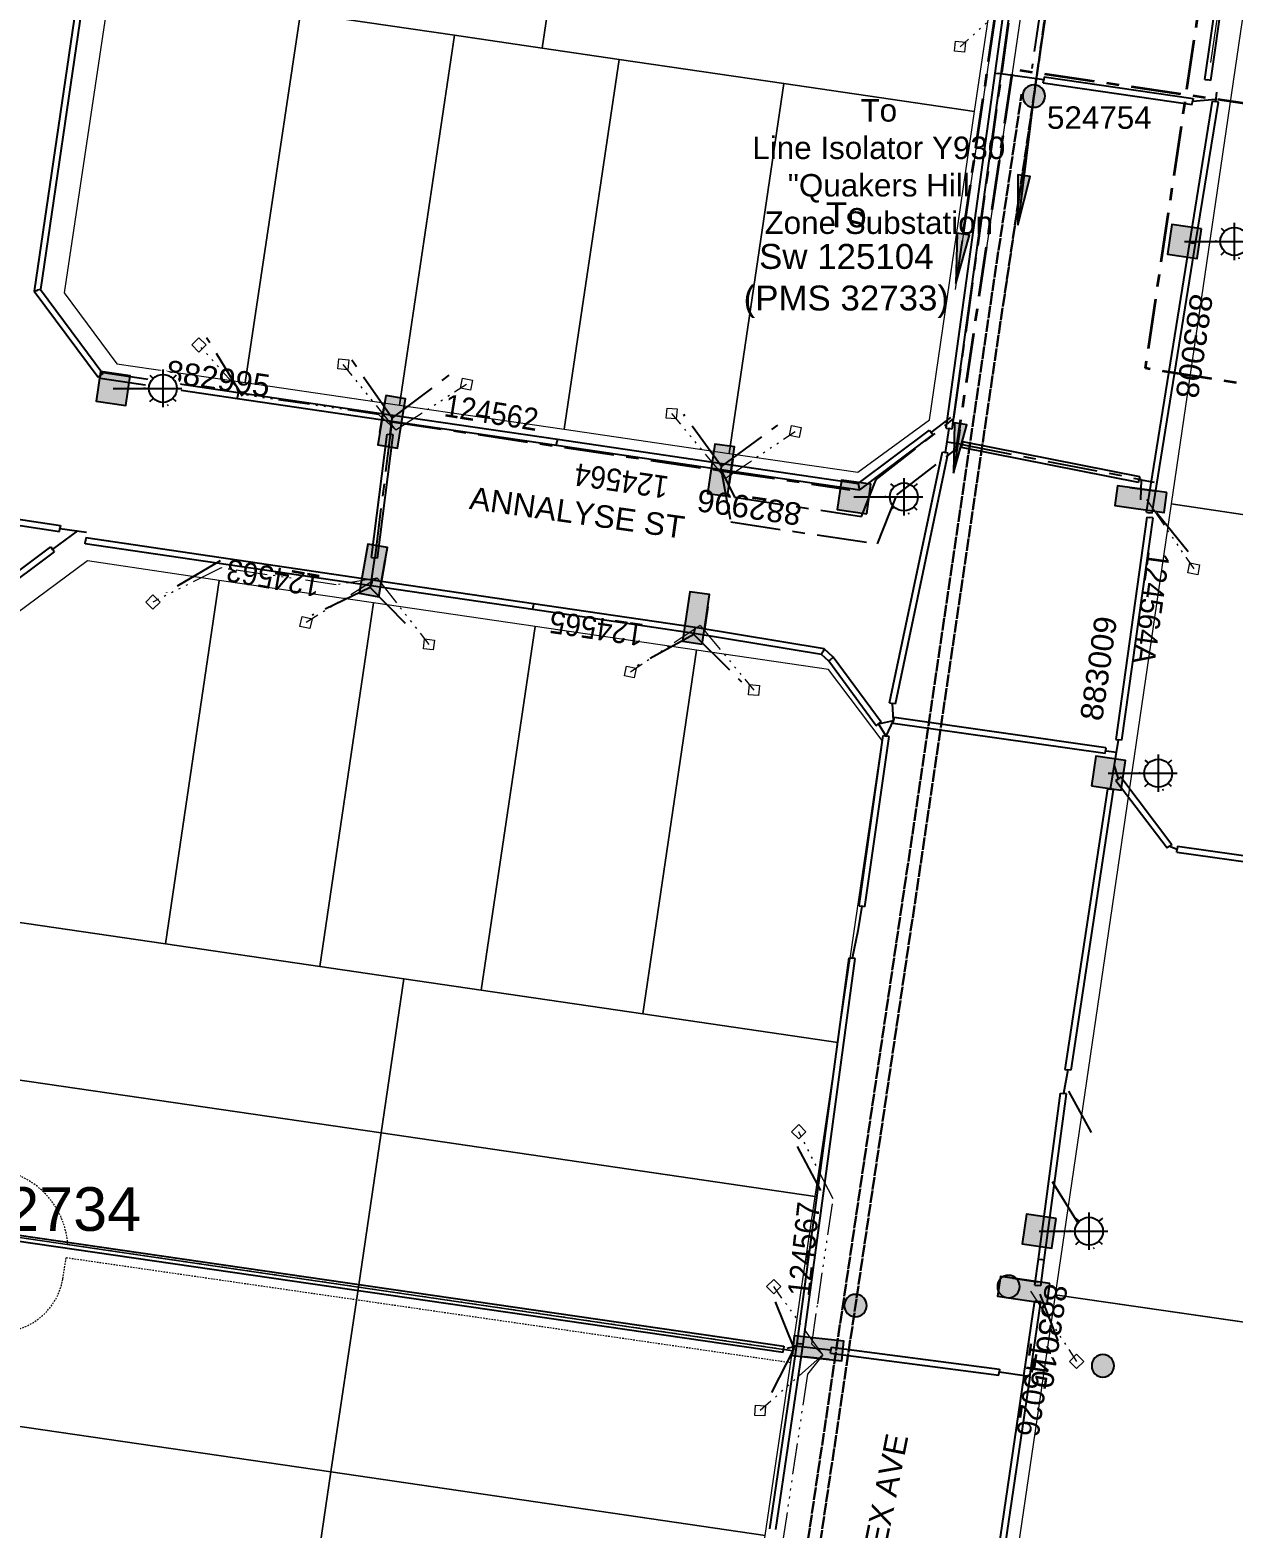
# Model space of a CAD drawing. Header units: metres. Extents: x 302924 to 306036, y 6267404 to 6269261.
# Drawn here: x 304070.9 to 304167.3, y 6268404.1 to 6268524.1 of the extents above; entities that cross this region are included whole.
import ezdxf
from ezdxf.enums import TextEntityAlignment as Align

# ---------------------------------------------------------------- set-up
doc = ezdxf.new("R2010")
doc.units = ezdxf.units.M
doc.set_wipeout_variables(frame=1)
for name, pattern in [('Cable Exist OH', [1, 1, 0]), ('Cable Exist UG', [7, 4, -1, 1, -1]), ('DASHED', [19.05, 12.7, -6.35]), ('DOT', [6.35, 0, -6.35]), ('HIDDEN2', [0.1875, 0.125, -0.0625]), ('PHANTOMX2', [5.6, 2.5, -0.5, 0.15, -0.5, 0.15, -0.5, 0.15, -0.5, 0.15, -0.5])]:
    doc.linetypes.add(name, pattern=pattern)
doc.layers.get('0').update_dxf_attribs({"color": 6})
doc.layers.add('. Const Lines _SP', color=251, linetype='Continuous', lineweight=0, plot=False, transparency=0.4)
doc.layers.add('. Const Lines_LV', color=7, linetype='Continuous', lineweight=0, true_color=0x000099, plot=False, transparency=0.4)
for name, color, linetype, lineweight in [('_User_EW_Final', 82, 'Continuous', 20), ('_User_HV_Exist', 1, 'Continuous', 35), ('_User_HV_Final', 1, 'Continuous', 25), ('_User_LV_Exist', 5, 'Continuous', 25), ('_User_TR_Final', 6, 'Continuous', 25), ('Cadastre Land Parcels_SP_EXT', 118, 'Continuous', 15), ('Cadastre Other Property_SP_EXT', 138, 'DASHED', 15), ('Cadastre Road Names_SP_HV_LV_SL_EXT', 211, 'Continuous', 15), ('Services_SP_EXT', 42, 'PHANTOMX2', 20)]:
    doc.layers.add(name, color=color, linetype=linetype, lineweight=lineweight)
for name, color, linetype in [('Duct_SP_EXT', 30, 'Continuous'), ('Equip_SP_SL_EXT', 7, 'Continuous'), ('OH_Details_SP_MISC', 7, 'Continuous'), ('Sub_SP_EXT', 7, 'Continuous'), ('SupportsOH_SP_TR_HV_LV_SL_EXT', 7, 'Continuous'), ('SupportsUG_SP_LV_EXT', 7, 'Continuous'), ('SupportsUG_SP_LV_SL_EXT', 7, 'Continuous'), ('Trench_SP_EXT', 7, 'Continuous')]:
    doc.layers.add(name, color=color, linetype=linetype)
doc.styles.add('COLUMN_LABEL', font='arial.ttf', dxfattribs={"height": 2})
doc.styles.add('POLE_LABEL', font='arial.ttf', dxfattribs={"height": 2})
doc.styles.add('SL_LABEL', font='arial.ttf', dxfattribs={"height": 2})
doc.styles.get("Standard").update_dxf_attribs({"font": 'arial.ttf'})

# ---------------------------------------------------------------- blocks, each defined once
blk = doc.blocks.new('POLE_EXT')
blk.add_hatch(color=256).paths.add_polyline_path([(-0.9, 0, 1), (0.9, 0, 1)])
blk.add_lwpolyline([(-0.9, 0, 1), (0.9, 0, 1)], format="xyb", close=True)
at = {"flags": 8}
blk.add_attdef('pNumber', text='', height=1.8, dxfattribs=at).set_placement((2.5, 2.5), align=Align.MIDDLE_CENTER)
at = {"style": 'POLE_LABEL', "flags": 9}
for tag, p in [('STRUCTURE_PLANT_NUMBER', (1.35, 0.03)), ('STREET_CODE', (1.35, -0.2))]:
    blk.add_attdef(tag, text='', height=0.2, dxfattribs=at).set_placement(p, align=Align.MIDDLE_LEFT)
at = {"flags": 9}
for tag, p in [('OWNED_BY', (1.35, -0.4)), ('SPECIAL_USE', (1.35, -0.8)), ('STATE', (1.35, -1)), ('PARENT', (1.35, -0.6)), ('USAGE', (1.35, -1.2)), ('cLV', (1.35, -1.4)), ('hDepth', (1.35, -1.6)), ('hDia', (1.35, -1.8)), ('cHV', (1.35, -2)), ('LBRACKET', (1.35, -2.2)), ('LExisting', (1.35, -2.4)), ('cLinedev', (1.35, -3.4)), ('LANTNUMBER', (1.35, -2.6)), ('LOther', (1.35, -2.8)), ('LRemove', (1.35, -3)), ('LEGEND', (1.35, -3.2)), ('LOCATION', (1.35, -3.6)), ('pExisting', (1.35, -3.8)), ('pFooting', (1.35, -4.4)), ('pNew', (1.35, -4.6)), ('PFNUMBER', (1.35, -4)), ('NEWPFNUMBER', (1.35, -4.2)), ('pRelocate', (1.35, -5)), ('pRemove', (1.35, -5.2)), ('pReplace', (1.35, -5.4)), ('pStay', (1.35, -5.6)), ('pType', (1.35, -5.8)), ('cspan', (1.35, -6)), ('STREETNAME', (1.35, -6.2)), ('SUBURB', (1.35, -6.4)), ('OPERATED_BY', (1.36, -7.01)), ('NOTES', (1.35, -6.6)), ('MAINTAINED_BY', (1.36, -6.81))]:
    blk.add_attdef(tag, text='', height=0.2, dxfattribs=at).set_placement(p, align=Align.MIDDLE_LEFT)
at = {"flags": 1}
blk.add_attdef('Z', (1.35, -7.33), '', height=0.2, dxfattribs=at)
blk = doc.blocks.new('*U69')
blk.add_hatch(color=256).paths.add_polyline_path([(-0.9, 0, 1), (0.9, 0, 1)])
blk.add_lwpolyline([(-0.9, 0, 1), (0.9, 0, 1)], format="xyb", close=True)
at = {"flags": 8}
blk.add_attdef('pNumber', text='', height=1.8, dxfattribs=at).set_placement((1.99, 2.58), align=Align.MIDDLE_CENTER)
at = {"style": 'POLE_LABEL', "flags": 9}
for tag, p in [('STRUCTURE_PLANT_NUMBER', (0.85, 0.1)), ('STREET_CODE', (0.85, -0.12))]:
    blk.add_attdef(tag, text='', height=0.2, dxfattribs=at).set_placement(p, align=Align.MIDDLE_LEFT)
at = {"flags": 9}
for tag, p in [('OWNED_BY', (0.85, -0.32)), ('SPECIAL_USE', (0.85, -0.72)), ('STATE', (0.85, -0.92)), ('PARENT', (0.85, -0.52)), ('USAGE', (0.85, -1.12)), ('cLV', (0.85, -1.32)), ('hDepth', (0.85, -1.52)), ('hDia', (0.85, -1.72)), ('cHV', (0.85, -1.92)), ('LBRACKET', (0.85, -2.12)), ('LExisting', (0.85, -2.32)), ('cLinedev', (0.85, -3.32)), ('LANTNUMBER', (0.85, -2.52)), ('LOther', (0.85, -2.72)), ('LRemove', (0.85, -2.92)), ('LEGEND', (0.85, -3.12)), ('LOCATION', (0.85, -3.52)), ('pExisting', (0.85, -3.72)), ('pFooting', (0.85, -4.32)), ('pNew', (0.85, -4.52)), ('PFNUMBER', (0.85, -3.92)), ('NEWPFNUMBER', (0.85, -4.12)), ('pRelocate', (0.85, -4.92)), ('pRemove', (0.85, -5.12)), ('pReplace', (0.85, -5.32)), ('pStay', (0.85, -5.52)), ('pType', (0.85, -5.72)), ('cspan', (0.85, -5.92)), ('STREETNAME', (0.85, -6.12)), ('SUBURB', (0.85, -6.32)), ('OPERATED_BY', (0.85, -6.94)), ('NOTES', (0.85, -6.52)), ('MAINTAINED_BY', (0.85, -6.74))]:
    blk.add_attdef(tag, text='', height=0.2, dxfattribs=at).set_placement(p, align=Align.MIDDLE_LEFT)
at = {"flags": 1}
blk.add_attdef('Z', (0.85, -7.25), '', height=0.2, dxfattribs=at)
blk = doc.blocks.new('COLUMN_EXT')
blk.add_hatch(color=256).paths.add_polyline_path([(1.2, 1.2), (-1.2, 1.2), (-1.2, -1.2), (1.2, -1.2)])
blk.add_lwpolyline([(-1.2, 1.2), (-1.2, -1.2), (1.2, -1.2), (1.2, 1.2)], close=True)
at = {"style": 'COLUMN_LABEL', "width": 0.9, "flags": 8}
blk.add_attdef('ASSET_NUM', text='', height=1.8, rotation=360, dxfattribs=at).set_placement((4, 2), align=Align.MIDDLE_LEFT)
at = {"flags": 1}
blk.add_attdef('Z', (-2.35, -1.81), '', height=0.2, rotation=270, dxfattribs=at)
at = {"flags": 9}
for tag, p in [('NOTES', (-2, -1.81)), ('SUBURB', (-1.8, -1.81)), ('STREETNAME', (-1.6, -1.81)), ('LOCATION', (-1.4, -1.81)), ('LEGEND', (-1.2, -1.81)), ('USAGE', (-1, -1.81)), ('STATE', (-0.8, -1.81)), ('OWNED_BY', (-0.6, -1.81)), ('COLUMN_TYPE', (-0.4, -1.81))]:
    blk.add_attdef(tag, text='', height=0.2, rotation=270, dxfattribs=at).set_placement(p, align=Align.MIDDLE_LEFT)
for tag, style, p in [('STREET_CODE', 'COLUMN_LABEL', (-0.2, -1.81)), ('STRUCTURE_PLANT_NUMBER', 'POLE_LABEL', (0.03, -1.81))]:
    blk.add_attdef(tag, text='', height=0.2, rotation=270, dxfattribs=dict(at, style=style)).set_placement(p, align=Align.MIDDLE_LEFT)
blk = doc.blocks.new('SL_LANTERN_EXT')
at = {"style": 'SL_LABEL', "flags": 9}
blk.add_attdef('STREET_CODE', text='', height=0.001, rotation=270, dxfattribs=at).set_placement((0, 0), align=Align.MIDDLE_LEFT)
at = {"flags": 9}
for tag in ['CONSTRUCTED_VOLTAGE', 'CONTROL_TYPE', 'LANTERN_PURPOSE', 'LANTERN_TYPE', 'NO_PHASES', 'OPERATING_VOLTAGE', 'ORIENTATION', 'OWNED_BY', 'STATE', 'USAGE', 'CEXIST', 'CNEW', 'CNUMBER', 'CREMOVE', 'CREPLACE', 'LKINGHEIGHT', 'LBRACKET', 'LBRACKETVOCAB', 'LCATEGORY', 'LCHARGE1', 'LCHARGE1PERCENT', 'LCHARGE2', 'LCHARGE2PERCENT', 'LCHARGE3', 'LCHARGE3PERCENT', 'LEXIST', 'LLAMP', 'LLAMPVOCAB', 'LMAST', 'LMASTVOCAB', 'LNEW', 'LANTNUMBER', 'LOUTREACH', 'LOUTREACHVOCAB', 'LRATECODE', 'LREMOVE', 'LREPLACE', 'LTYPE', 'LTYPEVOCAB', 'LEGEND', 'SUBURB', 'STREETNAME', 'LOCATION', 'NOTES', 'MAINTAINED_BY']:
    blk.add_attdef(tag, text='', height=0.01, rotation=270, dxfattribs=at).set_placement((-0.01, 0), align=Align.MIDDLE_LEFT)
for tag, height, flags in [('OPERATED_BY', 0.01, 9), ('Z', 0.001, 1)]:
    blk.add_attdef(tag, (-0.01, 0), '', height=height, rotation=270, dxfattribs=dict(flags=flags))
at = {"flags": 8}
blk.add_attdef('LNUMBER', text='', height=1, dxfattribs=at).set_placement((7, -1), align=Align.MIDDLE_LEFT)
at = {"linetype": 'DOT'}
blk.add_wipeout([(2.5, 0), (2.93, 1.06), (3.99, 1.5), (5.06, 1.06), (5.5, 0), (5.06, -1.06), (3.99, -1.5), (2.93, -1.06)], dxfattribs=at)
for p, q in [((3.99, 1.5), (3.99, -1.5)), ((3.99, 1.5), (3.99, 1.12)), ((-0.01, 0), (2.87, 0)), ((2.93, 1.06), (3.2, 0.8)), ((5.06, 1.06), (4.79, 0.8)), ((2.5, 0), (5.5, 0)), ((2.93, -1.06), (3.2, -0.8)), ((3.99, -1.13), (3.99, -1.5)), ((5.06, -1.06), (4.79, -0.8)), ((5.12, 0), (5.5, 0))]:
    blk.add_line(p, q)
at = {"linetype": 'DOT', "flags": 128}
blk.add_lwpolyline([(2.5, 0), (2.93, 1.06), (3.99, 1.5), (5.06, 1.06), (5.5, 0), (5.06, -1.06), (3.99, -1.5), (2.93, -1.06), (2.5, 0)], close=True, dxfattribs=at)
blk.add_circle((3.99, 0), 1.12)
blk = doc.blocks.new('CCP_EXT')
blk.add_lwpolyline([(-0.57, 0), (0, 0.57), (0.57, 0), (0, -0.57), (-0.57, 0)])
at = {"flags": 9}
for tag in ['CCP_TYPE', 'CONSTRUCTED_VOLTAGE', 'NO_PHASES', 'OPERATING_VOLTAGE', 'ORIENTATION', 'OWNED_BY', 'USAGE', 'LEGEND', 'LIFE_SUPPORT', 'STATE', 'NOTES']:
    blk.add_attdef(tag, text='', height=0.01, dxfattribs=at).set_placement((0, 0), align=Align.MIDDLE_LEFT)
at = {"flags": 1}
blk.add_attdef('Z', (0, 0), '', height=0.01, dxfattribs=at)
blk = doc.blocks.new('PILLAR_EXT')
at = {"layer": 'SupportsUG_SP_LV_EXT', "linetype": 'Continuous'}
h = blk.add_hatch(color=256, dxfattribs=at)
h.dxf.hatch_style = 1
h.paths.add_polyline_path([(-0.8, 0), (-0.8, 2), (0.8, 2), (0.8, 0)])
h = blk.add_hatch(color=256, dxfattribs=at)
h.dxf.hatch_style = 1
h.paths.add_polyline_path([(-0.8, -2), (-0.8, 0), (0.8, 0), (0.8, -2)])
blk.add_lwpolyline([(-0.8, 2), (-0.8, -1), (-0.8, 1), (-0.8, -2), (0.8, -2), (0.8, 2)], close=True)
at = {"width": 0.9}
blk.add_attdef('ASSET_NUM', text='', height=1.8, rotation=360, dxfattribs=at).set_placement((4, 2), align=Align.MIDDLE_LEFT)
for tag, flags, p in [('OWNED_BY', 9, (-0.2, 0)), ('STREETNAME', 9, (-0.18, 0)), ('SUBURB', 1, (-0.16, 0)), ('PARENT', 9, (-0.14, 0)), ('NOTES', 9, (-0.13, 0)), ('LOCATION', 9, (-0.11, 0)), ('LEGEND', 9, (-0.09, 0)), ('SUPPORT_TYPE', 9, (-0.07, 0)), ('USAGE', 9, (-0.06, 0)), ('STATE', 9, (-0.03, 0))]:
    blk.add_attdef(tag, text='', height=0.01, rotation=270, dxfattribs=dict(flags=flags)).set_placement(p, align=Align.CENTER)
blk = doc.blocks.new('ARROW')
h = blk.add_hatch(color=256)
h.dxf.hatch_style = 1
h.paths.add_polyline_path([(-4, 0.0001), (0, -0.4999), (0, 0.5001)])
blk.add_line((-0.5, 0.0001), (-4, 0.0001))
at = {"flags": 128}
blk.add_lwpolyline([(-4, 0.0001), (0, -0.4999), (0, 0.5001)], close=True, dxfattribs=at)
blk.add_circle((0, 0.0001), 0.0001)
blk = doc.blocks.new('SUB_PADMOUNT_EXT')
h = blk.add_hatch(color=256)
h.dxf.hatch_style = 1
h.paths.add_polyline_path([(-3, 1.5), (-3, -1.5), (0, 0)])
h = blk.add_hatch(color=256)
h.dxf.hatch_style = 1
h.paths.add_polyline_path([(3, 1.5), (0, 0), (3, -1.5)])
for p, q in [((-3, 1.5), (3, -1.5)), ((3, 1.5), (-3, -1.5))]:
    blk.add_line(p, q)
at = {"linetype": 'Continuous'}
blk.add_lwpolyline([(-3, -1.5), (3, -1.5), (3, 1.5), (-3, 1.5)], close=True, dxfattribs=at)
at = {"flags": 8}
blk.add_attdef('ASSET_NUM', text='', height=2.5, dxfattribs=at).set_placement((0, 5), align=Align.MIDDLE_CENTER)
for tag, flags, p in [('STREET_CODE', 9, (1.5, 0)), ('OPERATING_VOLTAGE', 9, (1.5, -0.4)), ('ORIENTATION', 9, (1.5, -0.6)), ('OWNED_BY', 9, (1.5, -0.8)), ('OPERATED_BY', 9, (1.5, -1)), ('NO_PHASES', 9, (1.5, -0.2)), ('MAINTAINED_BY', 9, (1.5, -1.2)), ('CONSTRUCTED_VOLTAGE', 9, (1.5, -1.4)), ('SECONDARY_VOLTAGE', 9, (1.5, -1.6)), ('STATE', 9, (1.5, -1.8)), ('SUBSTATION_TYPE', 9, (1.5, -2.2)), ('PARENT', 9, (1.5, -2)), ('USAGE', 9, (1.5, -2.4)), ('SUBURB', 9, (1.5, -2.8)), ('STREETNAME', 9, (1.5, -3)), ('Z', 1, (1.5, -3.6)), ('LEGEND', 9, (1.5, -2.6)), ('LOCATION', 9, (1.5, -3.2)), ('NOTES', 9, (1.5, -3.4))]:
    blk.add_attdef(tag, text='', height=0.2, dxfattribs=dict(flags=flags)).set_placement(p, align=Align.MIDDLE_LEFT)
blk = doc.blocks.new('*U125')
h = blk.add_hatch(color=256)
h.dxf.hatch_style = 1
h.paths.add_polyline_path([(-4, 0.0001), (0, -0.4999), (0, 0.5001)])
blk.add_line((-0.5, 0.0001), (-4, 0.0001))
at = {"flags": 128}
blk.add_lwpolyline([(-4, 0.0001), (0, -0.4999), (0, 0.5001)], close=True, dxfattribs=at)
blk.add_circle((0, 0.0001), 0.0001)

msp = doc.modelspace()

# ---------------------------------------------------------------- linework, layer by layer
at = {"layer": '. Const Lines_LV', "flags": 128}
msp.add_lwpolyline([(304165.4975, 6268521.5204), (304173.0341, 6268572.8205), (304180.1308, 6268577.9818), (304190.3775, 6268576.4888), (304198.2039, 6268574.9836)], dxfattribs=at)
at = {"layer": '_User_HV_Exist', "linetype": 'Cable Exist UG', "flags": 128}
msp.add_lwpolyline([(304145.6681, 6268507.7586), (304152.0051, 6268550.8913), (304153.9564, 6268550.6045), (304154.8225, 6268556.4967), (304154.8225, 6268556.4967), (304154.8225, 6268556.4967)], dxfattribs=at)
at = {"layer": '_User_LV_Exist', "linetype": 'Cable Exist UG'}
for points in [[(304149.7717, 6268527.8577), (304151.9294, 6268526.3604), (304151.1548, 6268521.0386)], [(304099.8817, 6268492.7311), (304098.4003, 6268480.8194)], [(304099.8817, 6268492.7311), (304126.5767, 6268488.7575)]]:
    msp.add_lwpolyline(points, dxfattribs=at)
at = {"layer": 'Cadastre Land Parcels_SP_EXT', "linetype": 'Continuous'}
for points in [[(304491.222, 6268501.005), (304171.417, 6268548.046), (304162.321, 6268486.148), (304483.826, 6268438.112), (304491.222, 6268501.005)], [(304113.3939, 6268532.5465), (304078.8041, 6268537.6302), (304077.3316, 6268527.7501), (304092.5663, 6268525.5112), (304104.9197, 6268523.6965), (304111.9213, 6268522.6674), (304113.3939, 6268532.5465)], [(304148.0327, 6268527.4646), (304113.3939, 6268532.5465), (304111.9213, 6268522.6674), (304118.0984, 6268521.7596), (304131.2888, 6268519.8258), (304146.5817, 6268517.5851), (304148.0327, 6268527.4646)], [(304092.5663, 6268525.5112), (304077.3316, 6268527.7501), (304073.6523, 6268503.0519), (304077.8571, 6268497.3866), (304088.1495, 6268495.8739), (304092.5663, 6268525.5112)], [(304104.9197, 6268523.6965), (304092.5663, 6268525.5112), (304088.1495, 6268495.8739), (304100.507, 6268494.0593), (304104.9197, 6268523.6965)], [(304118.0984, 6268521.7596), (304111.9213, 6268522.6674), (304104.9197, 6268523.6965), (304100.507, 6268494.0593), (304113.7056, 6268492.1288), (304118.0984, 6268521.7596)], [(304131.2888, 6268519.8258), (304118.0984, 6268521.7596), (304113.7056, 6268492.1288), (304126.9041, 6268490.1972), (304131.2888, 6268519.8258)], [(304142.9538, 6268492.8889), (304146.5817, 6268517.5851), (304131.2888, 6268519.8258), (304126.9041, 6268490.1972), (304137.2113, 6268488.6887), (304142.9538, 6268492.8889)], [(304483.826, 6268438.112), (304162.321, 6268486.148), (304153.025, 6268422.778), (304476.843, 6268375.921), (304483.826, 6268438.112)], [(304086.0594, 6268480.0289), (304075.502, 6268481.5789), (304069.8255, 6268477.3661), (304066.2275, 6268453.1649), (304081.7471, 6268450.893), (304086.0594, 6268480.0289)], [(304098.4309, 6268478.2186), (304086.0594, 6268480.0289), (304081.7471, 6268450.893), (304094.1194, 6268449.0828), (304098.4309, 6268478.2186)], [(304111.366, 6268476.3254), (304098.4309, 6268478.2186), (304094.1194, 6268449.0828), (304100.8641, 6268448.0951), (304107.0553, 6268447.1896), (304111.366, 6268476.3254)], [(304124.3011, 6268474.4311), (304111.366, 6268476.3254), (304107.0553, 6268447.1896), (304119.9911, 6268445.2964), (304124.3011, 6268474.4311)], [(304139.175, 6268467.2041), (304134.8709, 6268472.8843), (304124.3011, 6268474.4311), (304119.9911, 6268445.2964), (304135.6126, 6268443.0027), (304139.175, 6268467.2041)], [(304100.8641, 6268448.0951), (304094.1194, 6268449.0828), (304081.7471, 6268450.893), (304066.2275, 6268453.1649), (304064.3999, 6268440.819), (304099.0364, 6268435.7502), (304100.8641, 6268448.0951)], [(304135.6126, 6268443.0027), (304119.9911, 6268445.2964), (304107.0553, 6268447.1896), (304100.8641, 6268448.0951), (304099.0364, 6268435.7502), (304133.7949, 6268430.655), (304135.6126, 6268443.0027)], [(304099.0364, 6268435.7502), (304064.3999, 6268440.819), (304062.5715, 6268428.4731), (304097.2096, 6268423.4044), (304099.0364, 6268435.7502)], [(304132.6332, 6268422.7644), (304133.7949, 6268430.655), (304099.0364, 6268435.7502), (304097.2096, 6268423.4044), (304131.9781, 6268418.3064), (304132.6332, 6268422.7644)], [(304097.2096, 6268423.4044), (304062.5715, 6268428.4731), (304060.378, 6268413.6582), (304095.0162, 6268408.5895), (304097.2096, 6268423.4044)], [(304131.9781, 6268418.3064), (304097.2096, 6268423.4044), (304095.0162, 6268408.5895), (304129.8012, 6268403.4889), (304131.9781, 6268418.3064)], [(304216.5756, 6268413.583), (304153.025, 6268422.7782), (304149.5342, 6268398.982), (304212.9136, 6268389.6551), (304216.5756, 6268413.583)], [(304095.0162, 6268408.5895), (304060.378, 6268413.6582), (304058.5504, 6268401.3134), (304093.1893, 6268396.2447), (304095.0162, 6268408.5895)], [(304129.8012, 6268403.4889), (304095.0162, 6268408.5895), (304093.1893, 6268396.2447), (304127.9869, 6268391.1404), (304129.8012, 6268403.4889)]]:
    msp.add_lwpolyline(points, close=True, dxfattribs=at)
at = {"layer": 'Cadastre Other Property_SP_EXT', "linetype": 'HIDDEN2'}
msp.add_lwpolyline([(304063.301, 6268433.3989), (304061.4314, 6268420.7724), (304067.8615, 6268419.8475), (304067.8615, 6268419.8475, 0.40095617), (304073.535, 6268424.0661), (304073.535, 6268424.0661), (304073.8105, 6268425.768), (304131.8379, 6268417.3614), (304131.978, 6268418.3064), (304073.9319, 6268426.8107), (304073.9319, 6268426.8107, 0.29634597), (304069.7166, 6268432.4603), (304069.7166, 6268432.4603), (304063.301, 6268433.3989)], format="xyb", close=True, dxfattribs=at)
at = {"layer": 'Duct_SP_EXT'}
for p, q in [((304165.0172, 6268520.1571), (304166.6102, 6268531.2358)), ((304165.4923, 6268520.0887), (304167.0853, 6268531.1675)), ((304074.995, 6268528.7306), (304071.2416, 6268503.204)), ((304075.4699, 6268528.6608), (304071.7454, 6268503.331)), ((304148.23, 6268520.6675), (304149.2415, 6268527.9595)), ((304148.7054, 6268520.6016), (304149.7169, 6268527.8935)), ((304144.2989, 6268492.2193), (304148.23, 6268520.6674)), ((304144.7744, 6268492.1536), (304148.7054, 6268520.6017)), ((304148.23, 6268520.6675), (304148.4677, 6268520.6346)), ((304148.23, 6268520.6674), (304148.4677, 6268520.6346)), ((304148.7054, 6268520.6017), (304148.4677, 6268520.6346)), ((304148.7054, 6268520.6016), (304148.4677, 6268520.6346)), ((304152.0833, 6268519.8894), (304152.1176, 6268520.127)), ((304152.0833, 6268519.8894), (304164.0107, 6268518.164)), ((304152.152, 6268520.3645), (304152.1176, 6268520.127)), ((304152.152, 6268520.3645), (304164.0794, 6268518.639)), ((304165.0172, 6268520.1571), (304165.2547, 6268520.1229)), ((304165.4923, 6268520.0887), (304165.2547, 6268520.1229)), ((304163.8106, 6268507.0854), (304165.6348, 6268518.4261)), ((304164.0107, 6268518.164), (304164.045, 6268518.4015)), ((304164.0794, 6268518.639), (304164.045, 6268518.4015)), ((304164.2846, 6268507.0092), (304166.1087, 6268518.3499)), ((304165.6348, 6268518.4261), (304165.8717, 6268518.388)), ((304166.1087, 6268518.3499), (304165.8717, 6268518.388)), ((304160.3359, 6268485.4829), (304163.8106, 6268507.0854)), ((304160.8098, 6268485.4066), (304164.2846, 6268507.0092)), ((304163.8106, 6268507.0854), (304164.0476, 6268507.0473)), ((304163.8106, 6268507.0854), (304164.0476, 6268507.0473)), ((304164.2846, 6268507.0092), (304164.0476, 6268507.0473)), ((304164.2846, 6268507.0092), (304164.0476, 6268507.0473)), ((304071.2416, 6268503.204), (304071.4935, 6268503.2675)), ((304071.2416, 6268503.204), (304076.3633, 6268496.3184)), ((304071.7454, 6268503.331), (304071.4935, 6268503.2675)), ((304071.7454, 6268503.331), (304076.7485, 6268496.6049)), ((304076.5908, 6268496.6991), (304076.5559, 6268496.4616)), ((304076.7485, 6268496.6049), (304076.5559, 6268496.4616)), ((304076.5908, 6268496.6991), (304087.5918, 6268495.0836)), ((304076.3633, 6268496.3184), (304076.5559, 6268496.4616)), ((304076.521, 6268496.2242), (304076.5559, 6268496.4616)), ((304076.521, 6268496.2242), (304087.522, 6268494.6087)), ((304087.522, 6268494.6087), (304087.5569, 6268494.8462)), ((304087.522, 6268494.6087), (304087.5569, 6268494.8462)), ((304087.522, 6268494.6087), (304099.8904, 6268492.7906)), ((304087.5918, 6268495.0836), (304087.5569, 6268494.8462)), ((304087.5918, 6268495.0836), (304087.5569, 6268494.8462)), ((304087.5918, 6268495.0836), (304099.9602, 6268493.2655)), ((304099.8904, 6268492.7906), (304099.9253, 6268493.0281)), ((304099.8904, 6268492.7906), (304099.9253, 6268493.0281)), ((304099.9601, 6268493.2655), (304099.9253, 6268493.0281)), ((304099.9602, 6268493.2655), (304099.9253, 6268493.0281)), ((304099.9601, 6268493.2655), (304113.1529, 6268491.3292)), ((304098.2702, 6268481.8555), (304099.5137, 6268491.7435)), ((304099.5137, 6268491.7435), (304099.7518, 6268491.7136)), ((304099.9899, 6268491.6836), (304099.7518, 6268491.7136)), ((304099.8904, 6268492.7906), (304113.0832, 6268490.8543)), ((304137.2463, 6268487.7891), (304142.9541, 6268492.071)), ((304142.9541, 6268492.071), (304143.0982, 6268491.879)), ((304143.2422, 6268491.687), (304143.0982, 6268491.879)), ((304144.2989, 6268492.2193), (304144.5366, 6268492.1864)), ((304144.7744, 6268492.1536), (304144.5366, 6268492.1864)), ((304098.7465, 6268481.7956), (304099.9899, 6268491.6836)), ((304113.0832, 6268490.8543), (304113.1181, 6268491.0918)), ((304113.0832, 6268490.8543), (304126.2771, 6268488.9137)), ((304113.1529, 6268491.3292), (304113.1181, 6268491.0918)), ((304113.1529, 6268491.3292), (304126.3469, 6268489.3886)), ((304137.3745, 6268487.2852), (304143.2422, 6268491.687)), ((304145.5305, 6268490.6644), (304145.577, 6268490.8998)), ((304159.714, 6268487.8621), (304145.5305, 6268490.6644)), ((304145.6235, 6268491.1353), (304145.577, 6268490.8998)), ((304159.807, 6268488.333), (304145.6235, 6268491.1353)), ((304126.3469, 6268489.3886), (304126.312, 6268489.1511)), ((304126.3469, 6268489.3886), (304126.312, 6268489.1511)), ((304126.3469, 6268489.3886), (304137.2463, 6268487.7891)), ((304139.7601, 6268470.2213), (304144.0018, 6268490.3143)), ((304140.2297, 6268470.1222), (304144.4715, 6268490.2152)), ((304144.0018, 6268490.3143), (304144.2367, 6268490.2647)), ((304144.4715, 6268490.2152), (304144.2367, 6268490.2647)), ((304126.2771, 6268488.9137), (304126.312, 6268489.1511)), ((304126.2772, 6268488.9137), (304126.312, 6268489.1511)), ((304126.2772, 6268488.9137), (304137.3745, 6268487.2852)), ((304159.714, 6268487.8621), (304159.7605, 6268488.0975)), ((304159.807, 6268488.333), (304159.7605, 6268488.0975)), ((304051.4244, 6268487.2156), (304073.2681, 6268483.9406)), ((304051.4955, 6268487.6903), (304073.3393, 6268484.4153)), ((304137.2463, 6268487.7891), (304137.3104, 6268487.5372)), ((304137.3745, 6268487.2852), (304137.3104, 6268487.5372)), ((304160.3715, 6268485.0919), (304157.879, 6268467.2833)), ((304160.8469, 6268485.0254), (304158.3543, 6268467.2168)), ((304160.3359, 6268485.4829), (304160.5728, 6268485.4447)), ((304160.3715, 6268485.0919), (304160.6092, 6268485.0587)), ((304160.8098, 6268485.4066), (304160.5728, 6268485.4447)), ((304160.8469, 6268485.0254), (304160.6092, 6268485.0587)), ((304073.2681, 6268483.9406), (304073.3037, 6268484.1779)), ((304073.3393, 6268484.4153), (304073.3037, 6268484.1779)), ((304075.3878, 6268483.4279), (304075.3529, 6268483.1904)), ((304098.3187, 6268480.0547), (304075.3878, 6268483.4279)), ((304067.6963, 6268479.0647), (304072.5752, 6268482.702)), ((304068.1452, 6268478.8006), (304072.8621, 6268482.3171)), ((304072.5752, 6268482.702), (304072.7187, 6268482.5096)), ((304072.8621, 6268482.3171), (304072.7187, 6268482.5096)), ((304075.318, 6268482.953), (304075.3529, 6268483.1904)), ((304098.2488, 6268479.5798), (304075.318, 6268482.953)), ((304098.2702, 6268481.8555), (304098.5084, 6268481.8255)), ((304098.7465, 6268481.7956), (304098.5084, 6268481.8255)), ((304098.2488, 6268479.5798), (304098.2837, 6268479.8172)), ((304098.2489, 6268479.5798), (304098.2837, 6268479.8172)), ((304098.3187, 6268480.0547), (304098.2837, 6268479.8172)), ((304098.3186, 6268480.0547), (304098.2837, 6268479.8172)), ((304111.2517, 6268478.1587), (304098.3186, 6268480.0547)), ((304111.182, 6268477.6838), (304098.2489, 6268479.5798)), ((304111.182, 6268477.6838), (304111.2168, 6268477.9213)), ((304124.115, 6268475.7821), (304111.182, 6268477.6838)), ((304111.2517, 6268478.1587), (304111.2168, 6268477.9213)), ((304124.1848, 6268476.257), (304111.2517, 6268478.1587)), ((304124.1848, 6268476.257), (304124.1499, 6268476.0195)), ((304124.1895, 6268476.2562), (304124.1499, 6268476.0195)), ((304134.5301, 6268474.5289), (304124.1895, 6268476.2562)), ((304124.1104, 6268475.7828), (304124.1499, 6268476.0195)), ((304134.3103, 6268474.079), (304124.1104, 6268475.7828)), ((304124.115, 6268475.7821), (304124.1499, 6268476.0195)), ((304134.3103, 6268474.079), (304134.4202, 6268474.3039)), ((304134.8969, 6268473.5398), (304134.3103, 6268474.079)), ((304134.5301, 6268474.5289), (304134.4202, 6268474.3039)), ((304135.2561, 6268473.8616), (304134.5301, 6268474.5289)), ((304134.8969, 6268473.5398), (304135.0765, 6268473.7007)), ((304135.2561, 6268473.8616), (304135.0765, 6268473.7007)), ((304139.0801, 6268468.6617), (304135.2561, 6268473.8616)), ((304138.6934, 6268468.3773), (304134.8969, 6268473.5398)), ((304139.7601, 6268470.2213), (304139.9949, 6268470.1717)), ((304140.2297, 6268470.1222), (304139.9949, 6268470.1717)), ((304140.1231, 6268469.0358), (304140.0892, 6268468.7982)), ((304157.1013, 6268466.6182), (304140.1231, 6268469.0358)), ((304138.6934, 6268468.3773), (304138.8868, 6268468.5195)), ((304139.0801, 6268468.6617), (304138.8868, 6268468.5195)), ((304140.0554, 6268468.5606), (304140.0892, 6268468.7982)), ((304157.0336, 6268466.143), (304140.0554, 6268468.5606)), ((304137.3181, 6268453.9476), (304139.2552, 6268467.5878)), ((304137.7933, 6268453.8801), (304139.7305, 6268467.5203)), ((304139.2552, 6268467.5878), (304139.4928, 6268467.554)), ((304139.7305, 6268467.5203), (304139.4928, 6268467.554)), ((304157.1013, 6268466.6182), (304157.0674, 6268466.3806)), ((304157.879, 6268467.2833), (304158.1166, 6268467.2501)), ((304158.3543, 6268467.2168), (304158.1166, 6268467.2501)), ((304157.0336, 6268466.143), (304157.0674, 6268466.3806)), ((304157.9029, 6268463.9826), (304158.0942, 6268464.1276)), ((304158.2854, 6268464.2727), (304158.0942, 6268464.1276)), ((304158.2854, 6268464.2727), (304162.379, 6268458.8755)), ((304157.2159, 6268463.3267), (304153.8141, 6268440.8487)), ((304157.6905, 6268463.2549), (304154.2887, 6268440.7769)), ((304157.2159, 6268463.3267), (304157.4532, 6268463.2908)), ((304157.6905, 6268463.2549), (304157.4532, 6268463.2908)), ((304157.9029, 6268463.9826), (304161.9965, 6268458.5854)), ((304161.9965, 6268458.5854), (304162.1878, 6268458.7304)), ((304162.379, 6268458.8755), (304162.1878, 6268458.7304)), ((304162.7766, 6268458.2606), (304162.8101, 6268458.4983)), ((304162.7766, 6268458.2606), (304172.7083, 6268456.8604)), ((304162.8436, 6268458.7359), (304162.8101, 6268458.4983)), ((304162.8436, 6268458.7359), (304172.7753, 6268457.3357)), ((304137.3181, 6268453.9476), (304137.5557, 6268453.9138)), ((304137.7933, 6268453.8801), (304137.5557, 6268453.9138)), ((304132.3611, 6268418.8971), (304136.5377, 6268449.7886)), ((304132.8368, 6268418.8328), (304137.0133, 6268449.7243)), ((304136.5377, 6268449.7886), (304136.7755, 6268449.7564)), ((304137.0133, 6268449.7243), (304136.7755, 6268449.7564)), ((304153.8141, 6268440.8487), (304154.0514, 6268440.8128)), ((304154.2887, 6268440.7769), (304154.0514, 6268440.8128)), ((304151.6834, 6268425.6352), (304153.4536, 6268438.9513)), ((304152.1592, 6268425.572), (304153.9294, 6268438.888)), ((304153.4536, 6268438.9513), (304153.6915, 6268438.9197)), ((304153.9294, 6268438.888), (304153.6915, 6268438.9197)), ((304065.9437, 6268428.1554), (304131.2995, 6268418.6601)), ((304065.8747, 6268427.6804), (304131.2305, 6268418.1851)), ((304151.4084, 6268423.5668), (304151.6834, 6268425.6352)), ((304151.6834, 6268425.6352), (304151.9213, 6268425.6036)), ((304151.6834, 6268425.6352), (304151.9213, 6268425.6036)), ((304151.8843, 6268423.5035), (304152.1592, 6268425.572)), ((304152.1592, 6268425.572), (304151.9213, 6268425.6036)), ((304152.1592, 6268425.572), (304151.9213, 6268425.6036)), ((304151.4084, 6268423.5668), (304151.6464, 6268423.5352)), ((304151.8843, 6268423.5035), (304151.6464, 6268423.5352)), ((304150.5237, 6268416.2912), (304151.4063, 6268422.2904)), ((304150.9986, 6268416.2214), (304151.8812, 6268422.2205)), ((304151.4063, 6268422.2904), (304151.6437, 6268422.2555)), ((304151.8812, 6268422.2205), (304151.6437, 6268422.2555)), ((304130.1735, 6268404.0438), (304132.3615, 6268418.8999)), ((304130.6484, 6268403.9739), (304132.8364, 6268418.8299)), ((304131.2995, 6268418.6601), (304131.265, 6268418.4226)), ((304132.3611, 6268418.8971), (304132.5989, 6268418.8649)), ((304132.3615, 6268418.8999), (304132.5989, 6268418.8649)), ((304132.8364, 6268418.8299), (304132.5989, 6268418.8649)), ((304132.8368, 6268418.8328), (304132.5989, 6268418.8649)), ((304135.0849, 6268418.5906), (304135.0536, 6268418.3526)), ((304135.0849, 6268418.5906), (304148.5723, 6268416.8158)), ((304131.2305, 6268418.1851), (304131.265, 6268418.4226)), ((304135.0223, 6268418.1147), (304135.0536, 6268418.3526)), ((304135.0223, 6268418.1147), (304148.5096, 6268416.34)), ((304150.5237, 6268416.2912), (304147.9215, 6268398.603)), ((304150.9986, 6268416.2214), (304148.3964, 6268398.5331)), ((304148.5096, 6268416.34), (304148.5409, 6268416.5779)), ((304148.5723, 6268416.8158), (304148.5409, 6268416.5779)), ((304150.5237, 6268416.2912), (304150.7611, 6268416.2563)), ((304150.5237, 6268416.2912), (304150.7611, 6268416.2563)), ((304150.9986, 6268416.2214), (304150.7611, 6268416.2563)), ((304150.9986, 6268416.2214), (304150.7611, 6268416.2563))]:
    msp.add_line(p, q, dxfattribs=at)
at = {"layer": 'Services_SP_EXT'}
for points in [[(304150.2408, 6268527.1281), (304145.41, 6268522.7813)], [(304100.2171, 6268492.0831), (304098.8394, 6268493.3017), (304098.8394, 6268493.3017), (304088.0039, 6268494.8881), (304084.4341, 6268498.8853)], [(304100.2171, 6268492.0831), (304096.0005, 6268497.328)], [(304100.2171, 6268492.0831), (304105.8748, 6268495.7444)], [(304126.6136, 6268488.221), (304122.3164, 6268493.3966)], [(304126.6136, 6268488.221), (304132.2151, 6268491.958)], [(304160.3544, 6268486.516), (304164.1308, 6268480.9493)], [(304098.7238, 6268480.1975), (304095.4441, 6268479.6698), (304095.4441, 6268479.6698), (304086.2073, 6268481.0194), (304080.7557, 6268478.2931)], [(304098.7238, 6268480.1975), (304093.0164, 6268476.6451)], [(304098.7238, 6268480.1975), (304102.8648, 6268474.8974)], [(304124.5963, 6268476.4089), (304119.0018, 6268472.6843)], [(304124.5963, 6268476.4089), (304128.9047, 6268471.2324)], [(304134.4242, 6268417.9849), (304133.5354, 6268418.8189), (304133.5354, 6268418.8189), (304134.0081, 6268422.0607), (304135.2468, 6268430.4638), (304132.487, 6268435.8544)], [(304134.4242, 6268417.9849), (304130.4807, 6268423.4383)], [(304151.0462, 6268423.0683), (304154.7471, 6268417.451)], [(304134.4242, 6268417.9849), (304133.1825, 6268416.4185), (304133.1825, 6268416.4185), (304131.2457, 6268403.2806), (304127.0629, 6268398.9809)], [(304134.4242, 6268417.9849), (304129.3978, 6268413.5068)]]:
    msp.add_lwpolyline(points, dxfattribs=at)
at = {"layer": 'Trench_SP_EXT', "linetype": 'Cable Exist UG'}
for points in [[(304152.1177, 6268520.127), (304148.4677, 6268520.6346)], [(304165.8929, 6268518.5654), (304164.0451, 6268518.4015)], [(304165.9622, 6268519.1447), (304165.8717, 6268518.388)], [(304087.9294, 6268494.7917), (304085.0559, 6268499.4582)], [(304099.9253, 6268493.0281), (304096.6793, 6268497.6606)], [(304099.9253, 6268493.0281), (304104.4859, 6268496.4597)], [(304099.7518, 6268491.7136), (304099.9253, 6268493.0281)], [(304126.312, 6268489.1511), (304123.2724, 6268493.3289)], [(304143.0982, 6268491.879), (304144.6603, 6268493.0628)], [(304126.312, 6268489.1511), (304130.8191, 6268492.4711)], [(304144.2366, 6268490.2648), (304144.5366, 6268492.1865)], [(304145.577, 6268490.8998), (304144.3567, 6268491.0897)], [(304159.7605, 6268488.0975), (304160.9616, 6268487.8855)], [(304161.1661, 6268485.4334), (304163.8001, 6268482.1927)], [(304072.7187, 6268482.5095), (304074.7289, 6268483.9887)], [(304073.3037, 6268484.1779), (304075.4239, 6268483.8964)], [(304086.1414, 6268481.6008), (304081.8353, 6268479.0375)], [(304098.5084, 6268481.8255), (304098.1572, 6268479.4449)], [(304098.1572, 6268479.4449), (304093.5066, 6268477.2407)], [(304098.1572, 6268479.4449), (304101.6332, 6268475.9184)], [(304124.0967, 6268475.6784), (304119.5387, 6268473.1797)], [(304124.0967, 6268475.6784), (304127.9001, 6268471.9036)], [(304139.4928, 6268467.554), (304140.0893, 6268468.7982), (304139.9949, 6268470.1717)], [(304138.8867, 6268468.5195), (304140.0893, 6268468.7982)], [(304139.4928, 6268467.554), (304138.8867, 6268468.5195)], [(304162.1878, 6268458.7304), (304162.8102, 6268458.4983)], [(304137.5557, 6268453.9138), (304137.2176, 6268451.9582), (304136.7755, 6268449.7564)], [(304154.0514, 6268440.8128), (304153.6915, 6268438.9197)], [(304154.1018, 6268439.0894), (304155.9043, 6268435.7834)], [(304134.2572, 6268431.13), (304132.1385, 6268435.1084)], [(304132.1328, 6268418.5177), (304130.283, 6268423.0542)], [(304151.8088, 6268422.8373), (304153.3308, 6268418.909)], [(304132.1328, 6268418.5177), (304129.9031, 6268414.1722)], [(304131.556, 6268418.5035), (304132.2596, 6268418.6617)], [(304135.0536, 6268418.3526), (304131.9614, 6268418.7045)], [(304150.7611, 6268416.2563), (304148.5409, 6268416.5779)]]:
    msp.add_lwpolyline(points, dxfattribs=at)

# ---------------------------------------------------------------- block references
at = {"layer": '_User_EW_Final', "rotation": 82.94078679615058}
msp.add_blockref('*U125', (304150.5374, 6268512.4473), dxfattribs=at)
at = {"layer": '_User_HV_Final', "rotation": 81.64198265617769}
for p in [(304145.6653, 6268507.759), (304145.46, 6268492.5736)]:
    msp.add_blockref('ARROW', p, dxfattribs=at)
at = {"layer": '_User_TR_Final', "rotation": 82.94078679615058}
msp.add_blockref('*U125', (304150.5374, 6268512.4473), dxfattribs=at)
at = {"layer": 'Services_SP_EXT'}
for p, rotation in [((304145.41, 6268522.7813), 40.05827047704076), ((304096.0006, 6268497.328), 308.8756481382078), ((304105.8747, 6268495.7444), 212.8756480382985), ((304122.3164, 6268493.3966), 309.7236594102721), ((304132.2151, 6268491.9579), 213.7236592277619), ((304164.1308, 6268480.9493), 124.4582936683848), ((304093.0164, 6268476.6451), 31.9176552872166), ((304102.8648, 6268474.8974), 127.9176552450219), ((304119.0018, 6268472.6844), 33.64168021550455), ((304128.9047, 6268471.2324), 129.6416803576634), ((304129.3977, 6268413.5068), 41.79306007555765)]:
    msp.add_blockref('CCP_EXT', p, dxfattribs=dict(at, rotation=rotation))
for p in [(304084.4341, 6268498.8853), (304080.7557, 6268478.2931), (304132.487, 6268435.8543), (304130.4807, 6268423.4383), (304154.7471, 6268417.451)]:
    msp.add_blockref('CCP_EXT', p, dxfattribs=at)
at = {"layer": 'Sub_SP_EXT'}
ref = msp.add_blockref('SUB_PADMOUNT_EXT', (304064.205, 6268426.6078), dxfattribs=at)
ref.add_attrib('ASSET_NUM', '32734', dxfattribs={"layer": '0', "height": 3.5}).set_placement((304066.205, 6268426.8578), align=Align.BOTTOM_LEFT)
at = {"layer": 'SupportsOH_SP_TR_HV_LV_SL_EXT'}
ref = msp.add_blockref('*U69', (304151.3281, 6268518.8324), dxfattribs=at)
ref.add_attrib('ASSET_NUM', '524754', dxfattribs={"height": 1.8, "style": 'POLE_LABEL'}).set_placement((304156.5687, 6268517.1047), align=Align.MIDDLE_CENTER)
for p in [(304149.3021, 6268423.4419), (304137.0308, 6268421.9189), (304156.858, 6268417.091)]:
    msp.add_blockref('POLE_EXT', p, dxfattribs=at)
at = {"layer": 'SupportsUG_SP_LV_EXT'}
for p, rotation, values in [((304099.8817, 6268492.7311), 350.8756478336897, {'ASSET_NUM': '124562'}), ((304126.268, 6268488.8547), 171.7521658957995, {'ASSET_NUM': '124564'}), ((304159.8889, 6268486.5422), 262.1650318960931, {'ASSET_NUM': '124564A'}), ((304098.4003, 6268480.8194), 169.917655335005, {'ASSET_NUM': '124563'}), ((304124.2647, 6268477.0216), 171.6416799202933, {'ASSET_NUM': '124565'}), ((304134.0306, 6268418.4992), 83.79306043844853, {'ASSET_NUM': '124567'}), ((304150.5173, 6268423.1795), 261.6288095411405, {'ASSET_NUM': '145026'})]:
    msp.add_blockref('PILLAR_EXT', p, dxfattribs=dict(at, rotation=rotation)).add_auto_attribs(values)
at = {"layer": 'SupportsUG_SP_LV_SL_EXT'}
ref = msp.add_blockref('COLUMN_EXT', (304163.3904, 6268507.1815), dxfattribs=dict(at, rotation=261.6423199049581))
ref.add_attrib('ASSET_NUM', '883008', dxfattribs={"layer": '0', "height": 1.8, "rotation": 261.64232, "style": 'COLUMN_LABEL'}).set_placement((304164.7878, 6268502.9332), align=Align.MIDDLE_LEFT)
ref = msp.add_blockref('COLUMN_EXT', (304077.5657, 6268495.4093), dxfattribs=dict(at, rotation=351.6416302977427))
ref.add_attrib('ASSET_NUM', '882995', dxfattribs={"layer": '0', "height": 1.8, "rotation": 351.64163, "style": 'COLUMN_LABEL'}).set_placement((304081.814, 6268496.8066), align=Align.MIDDLE_LEFT)
ref = msp.add_blockref('COLUMN_EXT', (304136.921, 6268486.7109), dxfattribs=dict(at, rotation=171.9222738163461))
ref.add_attrib('ASSET_NUM', '882996', dxfattribs={"layer": '0', "height": 1.8, "rotation": 171.922274, "style": 'COLUMN_LABEL'}).set_placement((304132.6797, 6268485.2929), align=Align.MIDDLE_LEFT)
ref = msp.add_blockref('COLUMN_EXT', (304157.297, 6268464.5733), dxfattribs=dict(at, rotation=81.65239095157331))
ref.add_attrib('ASSET_NUM', '883009', dxfattribs={"layer": '0', "height": 1.8, "rotation": 81.652391, "style": 'COLUMN_LABEL'}).set_placement((304155.8989, 6268468.8212), align=Align.MIDDLE_LEFT)
ref = msp.add_blockref('COLUMN_EXT', (304151.7513, 6268427.8751), dxfattribs=dict(at, rotation=261.6545514915855))
ref.add_attrib('ASSET_NUM', '883010', dxfattribs={"layer": '0', "height": 1.8, "rotation": 261.654551, "style": 'COLUMN_LABEL'}).set_placement((304153.1496, 6268423.6272), align=Align.MIDDLE_LEFT)

# ---------------------------------------------------------------- texts
at = {"layer": '_User_EW_Final', "linetype": 'Continuous', "insert": (304138.9024, 6268513.1705, 50.9054), "char_height": 1.8, "attachment_point": 5}
msp.add_mtext('To\\PLine Isolator Y930\\P"Quakers Hill \\PZone Substation', dxfattribs=at)
at = {"layer": '_User_HV_Exist', "insert": (304136.3004, 6268505.6824), "char_height": 2, "attachment_point": 5}
msp.add_mtext('To\\PSw 125104\\P(PMS 32733)', dxfattribs=at)
at = {"layer": '_User_TR_Final', "linetype": 'Continuous', "insert": (304138.9024, 6268513.1705, 50.9054), "char_height": 1.8, "attachment_point": 5}
msp.add_mtext('To\\PLine Isolator Y930\\P"Quakers Hill \\PZone Substation', dxfattribs=at)
at = {"layer": 'Cadastre Road Names_SP_HV_LV_SL_EXT'}
for s, rotation, p in [('ANNALYSE ST', 352.015134, (304106.0295, 6268485.7631)), ('ALEX AVE', 78.690068, (304138.8931, 6268399.5031))]:
    msp.add_text(s, height=1.8, rotation=rotation, dxfattribs=at).set_placement(p)

# ---------------------------------------------------------------- next in the draw order: block references
at = {"layer": 'Equip_SP_SL_EXT'}
for p in [(304163.3904, 6268507.1814), (304077.5657, 6268495.4094), (304136.921, 6268486.7109), (304157.2969, 6268464.5732), (304151.7513, 6268427.8751)]:
    msp.add_blockref('SL_LANTERN_EXT', p, dxfattribs=at)

# ---------------------------------------------------------------- next in the draw order: linework, layer by layer
at = {"layer": '. Const Lines _SP', "linetype": 'Continuous', "lineweight": 0, "flags": 128}
for points in [[(304163.9272, 6268632.0025), (304145.0136, 6268503.325)], [(304165.9059, 6268631.7117), (304146.9924, 6268503.0342)], [(304167.8847, 6268631.4209), (304148.9711, 6268502.7433)]]:
    msp.add_lwpolyline(points, dxfattribs=at)
at = {"layer": '_User_EW_Final', "linetype": 'Continuous', "flags": 128}
msp.add_lwpolyline([(304174.8454, 6268682.314), (304163.3357, 6268603.9598), (304151.3281, 6268518.8324), (304150.1226, 6268509.098)], dxfattribs=at)
at = {"layer": '_User_HV_Exist', "linetype": 'Cable Exist UG', "flags": 128}
for points in [[(304197.5562, 6268518.9076), (304193.6559, 6268491.6311), (304160.2579, 6268497.0185), (304167.2921, 6268544.3111)], [(304179.7448, 6268521.5789), (304178.94, 6268516.6549), (304149.6277, 6268520.9634), (304145.069, 6268490.2713), (304145.069, 6268490.2713)]]:
    msp.add_lwpolyline(points, dxfattribs=at)
at = {"layer": '_User_LV_Exist', "linetype": 'Cable Exist UG'}
for points in [[(304126.2681, 6268488.8547), (304127.3455, 6268486.685), (304127.3455, 6268486.685), (304137.5253, 6268485.1555), (304138.6815, 6268488.1155), (304144.9254, 6268492.9825), (304144.9254, 6268492.9825), (304149.7717, 6268527.8577)], [(304126.2681, 6268488.8547), (304127.0472, 6268484.7095), (304127.0472, 6268484.7095), (304138.8059, 6268482.9415), (304140.3401, 6268486.8734), (304145.5771, 6268490.8998), (304159.9289, 6268488.1086), (304159.9289, 6268488.1086), (304159.8808, 6268486.4865)], [(304126.5767, 6268488.7575), (304136.5813, 6268487.2876)]]:
    msp.add_lwpolyline(points, dxfattribs=at)
at = {"layer": '_User_TR_Final', "linetype": 'Continuous', "flags": 128}
msp.add_lwpolyline([(304174.8454, 6268682.314), (304163.3357, 6268603.9598), (304151.3281, 6268518.8324), (304150.1226, 6268509.098)], dxfattribs=at)
at = {"layer": 'OH_Details_SP_MISC', "color": 7, "linetype": 'Cable Exist OH', "lineweight": 30, "flags": 128}
for points in [[(304128.5498, 6268364.8613), (304137.0308, 6268421.9189), (304151.3281, 6268518.8324), (304163.3357, 6268603.9598), (304175.0607, 6268683.8992), (304082.251, 6268697.512), (303965.112, 6268714.683), (303858.683, 6268730.285), (303747.5441, 6268737.607), (303622.527, 6268742.478), (303502.824, 6268747.306)], [(304127.5607, 6268365.0083), (304136.0416, 6268422.0653), (304150.3383, 6268518.9752)]]:
    msp.add_lwpolyline(points, dxfattribs=at)
at = {"layer": 'Trench_SP_EXT', "linetype": 'Cable Exist UG'}
for points in [[(304157.4532, 6268463.2908), (304158.1166, 6268467.25)], [(304157.117, 6268466.3736), (304157.9493, 6268466.2514)], [(304158.0942, 6268464.1276), (304157.774, 6268465.2055)], [(304152.7986, 6268431.8709), (304154.8441, 6268428.5618)]]:
    msp.add_lwpolyline(points, dxfattribs=at)

doc.saveas('drawing.dxf')
